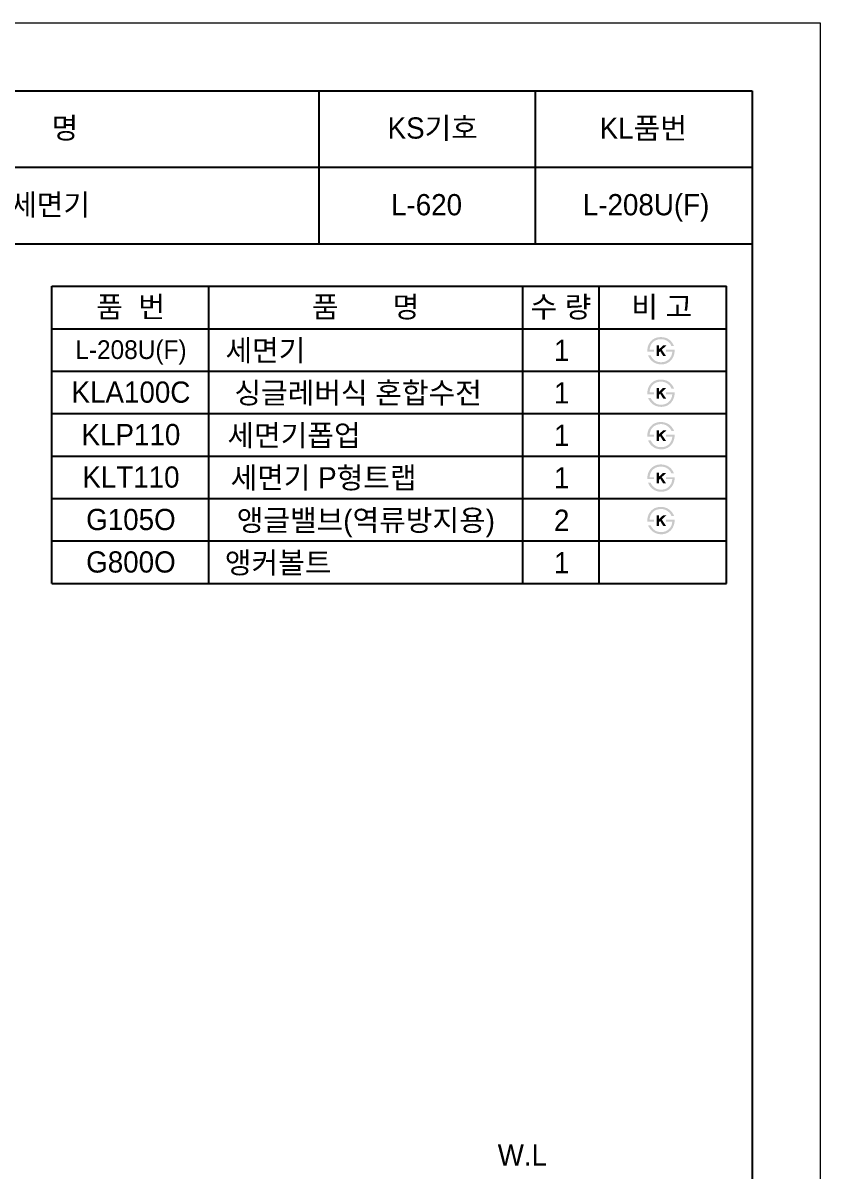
# Model space of a CAD drawing. Header units: millimetres. Extents: x -88 to 1880, y -80 to 2610.
# Drawn here: x 941 to 1880, y 1258 to 2610 of the extents above; entities that cross this region are included whole.
import ezdxf
from ezdxf.enums import TextEntityAlignment as Align

# ---------------------------------------------------------------- set-up
doc = ezdxf.new("R2010")
doc.units = ezdxf.units.MM
doc.layers.add('TEXT', color=7, linetype='Continuous')
doc.layers.add('도각라인', color=255, linetype='Continuous')
doc.layers.add('인쇄틀', color=2, linetype='Continuous', lineweight=0, plot=False)
doc.styles.add('타이틀', font='H2GTRM.TTF', dxfattribs={"height": 25})

msp = doc.modelspace()

# ---------------------------------------------------------------- hatches: boundary and pattern name
at = {"layer": 'TEXT'}
for points in [[(1676.6, 2222.8), (1676.6, 2223.2), (1676.6, 2223.6), (1676.5, 2224), (1676.6, 2224.4), (1676.6, 2224.8), (1676.6, 2225.2), (1676.6, 2225.6), (1676.7, 2226), (1676.7, 2226.4), (1676.8, 2226.8), (1676.8, 2227.2), (1676.9, 2227.6), (1677, 2228), (1677.1, 2228.4), (1677.2, 2228.8), (1677.3, 2229.1), (1677.4, 2229.5), (1677.5, 2229.9), (1677.7, 2230.3), (1677.8, 2230.6), (1678, 2231), (1678.1, 2231.4), (1678.3, 2231.7), (1678.5, 2232.1), (1678.7, 2232.4), (1678.9, 2232.7), (1679.1, 2233.1), (1679.3, 2233.4), (1679.5, 2233.7), (1679.7, 2234), (1680, 2234.3), (1680.5, 2234.9), (1680.8, 2235.2), (1681, 2235.5), (1681.3, 2235.8), (1681.6, 2236.1), (1681.9, 2236.4), (1682.2, 2236.6), (1682.5, 2236.9), (1682.8, 2237.1), (1683.2, 2237.4), (1683.5, 2237.6), (1683.8, 2237.8), (1684.2, 2238), (1684.5, 2238.2), (1684.9, 2238.4), (1685.2, 2238.6), (1685.7, 2238.7), (1686.1, 2238.9), (1686.5, 2239.1), (1686.9, 2239.2), (1687.3, 2239.4), (1687.8, 2239.5), (1688.2, 2239.6), (1688.6, 2239.7), (1689.1, 2239.8), (1689.5, 2239.9), (1690, 2239.9), (1690.5, 2240), (1691, 2240), (1691.4, 2240.1), (1691.9, 2240.1), (1692.4, 2240.1), (1693.2, 2240.1), (1693.6, 2240.1), (1693.9, 2240), (1694.3, 2240), (1694.7, 2240), (1695, 2239.9), (1695.4, 2239.9), (1695.7, 2239.8), (1696.1, 2239.7), (1696.4, 2239.7), (1696.8, 2239.6), (1697.1, 2239.5), (1697.4, 2239.4), (1697.8, 2239.3), (1698.1, 2239.2), (1698.4, 2239.1), (1698.7, 2239), (1699, 2238.9), (1699.4, 2238.7), (1699.7, 2238.6), (1700, 2238.5), (1700.3, 2238.3), (1700.6, 2238.2), (1700.8, 2238), (1701.1, 2237.8), (1701.4, 2237.7), (1701.7, 2237.5), (1702, 2237.3), (1702.2, 2237.1), (1702.5, 2236.9), (1702.8, 2236.7), (1703.2, 2236.4), (1703.6, 2236), (1704, 2235.6), (1704.4, 2235.2), (1704.8, 2234.8), (1705.1, 2234.4), (1705.5, 2234), (1705.8, 2233.6), (1706.1, 2233.1), (1706.4, 2232.6), (1706.7, 2232.2), (1707, 2231.7), (1707.3, 2231.1), (1707.5, 2230.6), (1707.8, 2230.1), (1708, 2229.5), (1708, 2229.5), (1704.9, 2229.5), (1704.9, 2229.5), (1704.8, 2229.7), (1704.8, 2229.9), (1704.7, 2230.1), (1704.6, 2230.2), (1704.6, 2230.4), (1704.5, 2230.6), (1704.4, 2230.7), (1704.3, 2230.9), (1704.2, 2231.1), (1704.1, 2231.2), (1704, 2231.4), (1703.9, 2231.6), (1703.8, 2231.7), (1703.7, 2231.9), (1703.6, 2232.1), (1703.5, 2232.2), (1703.3, 2232.4), (1703.2, 2232.6), (1702.9, 2232.9), (1702.7, 2233.2), (1702.4, 2233.5), (1702.1, 2233.8), (1701.7, 2234.1), (1701.4, 2234.4), (1701, 2234.7), (1700.8, 2234.9), (1700.6, 2235.1), (1700.3, 2235.2), (1700.1, 2235.4), (1699.9, 2235.5), (1699.6, 2235.7), (1699.4, 2235.8), (1699.1, 2236), (1698.9, 2236.1), (1698.6, 2236.2), (1698.4, 2236.4), (1698.1, 2236.5), (1697.9, 2236.6), (1697.6, 2236.7), (1697.4, 2236.8), (1697.1, 2236.9), (1696.8, 2237), (1696.6, 2237), (1696.3, 2237.1), (1696.1, 2237.2), (1695.8, 2237.3), (1695.5, 2237.3), (1695.2, 2237.4), (1695, 2237.4), (1694.7, 2237.5), (1694.4, 2237.5), (1694.1, 2237.5), (1693.8, 2237.6), (1693.6, 2237.6), (1693.3, 2237.6), (1693, 2237.6), (1692.7, 2237.6), (1692.3, 2237.6), (1692, 2237.6), (1691.7, 2237.6), (1691.3, 2237.5), (1691, 2237.5), (1690.7, 2237.5), (1690.3, 2237.4), (1690, 2237.4), (1689.7, 2237.3), (1689.4, 2237.3), (1689.1, 2237.2), (1688.8, 2237.1), (1688.5, 2237), (1688.2, 2237), (1687.9, 2236.9), (1687.6, 2236.8), (1687.3, 2236.7), (1687, 2236.5), (1686.7, 2236.4), (1686.5, 2236.3), (1686.2, 2236.2), (1685.9, 2236), (1685.6, 2235.9), (1685.4, 2235.7), (1685.1, 2235.6), (1684.9, 2235.4), (1684.6, 2235.2), (1684.4, 2235), (1684.1, 2234.9), (1683.9, 2234.7), (1683.7, 2234.5), (1683.4, 2234.3), (1683.2, 2234), (1683, 2233.8), (1682.7, 2233.6), (1682.5, 2233.4), (1682.3, 2233.1), (1682.1, 2232.9), (1681.9, 2232.6), (1681.7, 2232.4), (1681.6, 2232.1), (1681.4, 2231.9), (1681.2, 2231.6), (1681.1, 2231.4), (1680.9, 2231.1), (1680.8, 2230.8), (1680.6, 2230.5), (1680.5, 2230.3), (1680.4, 2230), (1680.3, 2229.7), (1680.2, 2229.4), (1680, 2229.1), (1680, 2228.8), (1679.9, 2228.5), (1679.8, 2228.2), (1679.7, 2227.8), (1679.6, 2227.5), (1679.6, 2227.2), (1679.5, 2226.9), (1679.5, 2226.5), (1679.4, 2226.2), (1679.4, 2225.8), (1679.4, 2225.5), (1679.3, 2225.1), (1679.3, 2225.1), (1684.5, 2225.1), (1684.5, 2225.1), (1684.5, 2225.1), (1684.5, 2222.8), (1684.5, 2222.8), (1684.5, 2222.8), (1676.6, 2222.8)], [(1708.7, 2225.1), (1708.8, 2224.7), (1708.7, 2224.3), (1708.7, 2223.8), (1708.7, 2223.4), (1708.7, 2223), (1708.6, 2222.5), (1708.6, 2222.1), (1708.5, 2221.7), (1708.5, 2221.3), (1708.4, 2220.9), (1708.3, 2220.4), (1708.2, 2220), (1708.1, 2219.6), (1708, 2219.2), (1707.8, 2218.8), (1707.7, 2218.4), (1707.6, 2218), (1707.4, 2217.6), (1707.3, 2217.3), (1707.1, 2216.9), (1706.9, 2216.5), (1706.7, 2216.2), (1706.6, 2215.8), (1706.4, 2215.5), (1706.2, 2215.1), (1705.9, 2214.8), (1705.7, 2214.5), (1705.5, 2214.2), (1705.3, 2213.8), (1705, 2213.5), (1704.8, 2213.2), (1704.5, 2212.9), (1704.2, 2212.6), (1704, 2212.4), (1703.7, 2212.1), (1703.4, 2211.8), (1703.1, 2211.6), (1702.8, 2211.3), (1702.5, 2211.1), (1702.2, 2210.8), (1701.9, 2210.6), (1701.6, 2210.4), (1701.2, 2210.2), (1700.9, 2210), (1700.6, 2209.8), (1700.2, 2209.6), (1699.9, 2209.4), (1699.5, 2209.3), (1699.2, 2209.1), (1698.8, 2209), (1698.4, 2208.8), (1698, 2208.7), (1697.7, 2208.6), (1697.3, 2208.5), (1696.9, 2208.4), (1696.5, 2208.3), (1696.1, 2208.2), (1695.7, 2208.1), (1695.3, 2208.1), (1694.9, 2208), (1694.5, 2208), (1694.1, 2208), (1693.7, 2207.9), (1693.3, 2207.9), (1692.6, 2207.9), (1692, 2208), (1691.3, 2208), (1690.7, 2208.1), (1690.1, 2208.2), (1689.8, 2208.2), (1689.5, 2208.3), (1689.2, 2208.3), (1688.9, 2208.4), (1688.6, 2208.5), (1688.3, 2208.6), (1688, 2208.6), (1687.7, 2208.7), (1687.4, 2208.8), (1687.1, 2208.9), (1686.8, 2209), (1686.6, 2209.1), (1686.3, 2209.2), (1686, 2209.4), (1685.7, 2209.5), (1685.5, 2209.6), (1685.2, 2209.7), (1684.9, 2209.9), (1684.7, 2210), (1684.4, 2210.2), (1684.1, 2210.3), (1683.6, 2210.7), (1683.4, 2210.8), (1683.1, 2211), (1682.8, 2211.2), (1682.6, 2211.4), (1682.4, 2211.6), (1682.1, 2211.8), (1681.9, 2212), (1681.6, 2212.2), (1681.4, 2212.5), (1681.2, 2212.7), (1681, 2212.9), (1680.8, 2213.1), (1680.5, 2213.4), (1680.3, 2213.6), (1680.1, 2213.9), (1679.9, 2214.1), (1679.7, 2214.4), (1679.6, 2214.6), (1679.4, 2214.9), (1679.2, 2215.2), (1679, 2215.5), (1678.8, 2215.7), (1678.7, 2216), (1678.5, 2216.3), (1678.3, 2216.6), (1678.2, 2216.9), (1678, 2217.2), (1677.8, 2217.8), (1677.5, 2218.5), (1677.5, 2218.5), (1680.4, 2218.5), (1680.4, 2218.5), (1680.7, 2218.1), (1680.9, 2217.6), (1681.1, 2217.2), (1681.4, 2216.9), (1681.6, 2216.5), (1681.9, 2216.1), (1682.1, 2215.8), (1682.4, 2215.4), (1682.7, 2215.1), (1682.9, 2214.8), (1683.2, 2214.5), (1683.5, 2214.2), (1683.8, 2213.9), (1684.1, 2213.6), (1684.4, 2213.3), (1684.7, 2213.1), (1684.9, 2212.9), (1685.2, 2212.7), (1685.4, 2212.6), (1685.6, 2212.4), (1685.9, 2212.3), (1686.1, 2212.1), (1686.3, 2212), (1686.6, 2211.9), (1686.8, 2211.7), (1687.1, 2211.6), (1687.3, 2211.5), (1687.6, 2211.4), (1687.9, 2211.3), (1688.1, 2211.2), (1688.4, 2211.1), (1688.7, 2211), (1688.9, 2211), (1689.2, 2210.9), (1689.5, 2210.8), (1689.8, 2210.8), (1690, 2210.7), (1690.3, 2210.7), (1690.6, 2210.6), (1690.9, 2210.6), (1691.2, 2210.6), (1691.5, 2210.5), (1691.8, 2210.5), (1692.1, 2210.5), (1692.4, 2210.5), (1692.7, 2210.5), (1693, 2210.5), (1693.9, 2210.5), (1694.1, 2210.6), (1694.4, 2210.6), (1694.7, 2210.6), (1694.9, 2210.6), (1695.2, 2210.7), (1695.5, 2210.7), (1695.7, 2210.8), (1696, 2210.8), (1696.3, 2210.9), (1696.5, 2210.9), (1696.8, 2211), (1697, 2211.1), (1697.3, 2211.2), (1697.5, 2211.2), (1697.8, 2211.3), (1698, 2211.4), (1698.3, 2211.5), (1698.5, 2211.6), (1698.8, 2211.8), (1699, 2211.9), (1699.2, 2212), (1699.5, 2212.1), (1699.7, 2212.3), (1699.9, 2212.4), (1700.2, 2212.6), (1700.4, 2212.7), (1700.6, 2212.9), (1700.9, 2213), (1701.1, 2213.2), (1701.3, 2213.4), (1701.6, 2213.6), (1701.8, 2213.8), (1702, 2214), (1702.3, 2214.3), (1702.5, 2214.5), (1702.7, 2214.8), (1702.9, 2215), (1703.2, 2215.3), (1703.3, 2215.5), (1703.5, 2215.8), (1703.7, 2216), (1703.9, 2216.3), (1704.1, 2216.6), (1704.2, 2216.9), (1704.4, 2217.2), (1704.5, 2217.4), (1704.7, 2217.7), (1704.8, 2218), (1704.9, 2218.3), (1705.1, 2218.7), (1705.2, 2219), (1705.3, 2219.3), (1705.4, 2219.6), (1705.5, 2220), (1705.6, 2220.3), (1705.6, 2220.6), (1705.7, 2221), (1705.8, 2221.3), (1705.8, 2221.7), (1705.9, 2222.1), (1705.9, 2222.4), (1705.9, 2222.8), (1705.9, 2222.8), (1698.5, 2222.8), (1698.5, 2222.8), (1698.5, 2222.8), (1698.5, 2225.1), (1698.5, 2225.1), (1698.5, 2225.1), (1708.7, 2225.1)], [(1690.3, 2225.8), (1695.1, 2230.2), (1699, 2230.2), (1693.6, 2225.2), (1698.7, 2217.7), (1695.3, 2217.7), (1691.7, 2223.4), (1690.3, 2222.2), (1690.3, 2217.7), (1687.4, 2217.7), (1687.4, 2230.3), (1690.3, 2230.3)], [(1676.6, 2172.8), (1676.6, 2173.2), (1676.6, 2173.6), (1676.5, 2174), (1676.6, 2174.4), (1676.6, 2174.8), (1676.6, 2175.2), (1676.6, 2175.6), (1676.7, 2176), (1676.7, 2176.4), (1676.8, 2176.8), (1676.8, 2177.2), (1676.9, 2177.6), (1677, 2178), (1677.1, 2178.4), (1677.2, 2178.8), (1677.3, 2179.1), (1677.4, 2179.5), (1677.5, 2179.9), (1677.7, 2180.3), (1677.8, 2180.6), (1678, 2181), (1678.1, 2181.4), (1678.3, 2181.7), (1678.5, 2182.1), (1678.7, 2182.4), (1678.9, 2182.7), (1679.1, 2183.1), (1679.3, 2183.4), (1679.5, 2183.7), (1679.7, 2184), (1680, 2184.3), (1680.5, 2184.9), (1680.8, 2185.2), (1681, 2185.5), (1681.3, 2185.8), (1681.6, 2186.1), (1681.9, 2186.4), (1682.2, 2186.6), (1682.5, 2186.9), (1682.8, 2187.1), (1683.2, 2187.4), (1683.5, 2187.6), (1683.8, 2187.8), (1684.2, 2188), (1684.5, 2188.2), (1684.9, 2188.4), (1685.2, 2188.6), (1685.7, 2188.7), (1686.1, 2188.9), (1686.5, 2189.1), (1686.9, 2189.2), (1687.3, 2189.4), (1687.8, 2189.5), (1688.2, 2189.6), (1688.6, 2189.7), (1689.1, 2189.8), (1689.5, 2189.9), (1690, 2189.9), (1690.5, 2190), (1691, 2190), (1691.4, 2190.1), (1691.9, 2190.1), (1692.4, 2190.1), (1693.2, 2190.1), (1693.6, 2190.1), (1693.9, 2190), (1694.3, 2190), (1694.7, 2190), (1695, 2189.9), (1695.4, 2189.9), (1695.7, 2189.8), (1696.1, 2189.7), (1696.4, 2189.7), (1696.8, 2189.6), (1697.1, 2189.5), (1697.4, 2189.4), (1697.8, 2189.3), (1698.1, 2189.2), (1698.4, 2189.1), (1698.7, 2189), (1699, 2188.9), (1699.4, 2188.7), (1699.7, 2188.6), (1700, 2188.5), (1700.3, 2188.3), (1700.6, 2188.2), (1700.8, 2188), (1701.1, 2187.8), (1701.4, 2187.7), (1701.7, 2187.5), (1702, 2187.3), (1702.2, 2187.1), (1702.5, 2186.9), (1702.8, 2186.7), (1703.2, 2186.4), (1703.6, 2186), (1704, 2185.6), (1704.4, 2185.2), (1704.8, 2184.8), (1705.1, 2184.4), (1705.5, 2184), (1705.8, 2183.6), (1706.1, 2183.1), (1706.4, 2182.6), (1706.7, 2182.2), (1707, 2181.7), (1707.3, 2181.1), (1707.5, 2180.6), (1707.8, 2180.1), (1708, 2179.5), (1708, 2179.5), (1704.9, 2179.5), (1704.9, 2179.5), (1704.8, 2179.7), (1704.8, 2179.9), (1704.7, 2180.1), (1704.6, 2180.2), (1704.6, 2180.4), (1704.5, 2180.6), (1704.4, 2180.7), (1704.3, 2180.9), (1704.2, 2181.1), (1704.1, 2181.2), (1704, 2181.4), (1703.9, 2181.6), (1703.8, 2181.7), (1703.7, 2181.9), (1703.6, 2182.1), (1703.5, 2182.2), (1703.3, 2182.4), (1703.2, 2182.6), (1702.9, 2182.9), (1702.7, 2183.2), (1702.4, 2183.5), (1702.1, 2183.8), (1701.7, 2184.1), (1701.4, 2184.4), (1701, 2184.7), (1700.8, 2184.9), (1700.6, 2185.1), (1700.3, 2185.2), (1700.1, 2185.4), (1699.9, 2185.5), (1699.6, 2185.7), (1699.4, 2185.8), (1699.1, 2186), (1698.9, 2186.1), (1698.6, 2186.2), (1698.4, 2186.4), (1698.1, 2186.5), (1697.9, 2186.6), (1697.6, 2186.7), (1697.4, 2186.8), (1697.1, 2186.9), (1696.8, 2187), (1696.6, 2187), (1696.3, 2187.1), (1696.1, 2187.2), (1695.8, 2187.3), (1695.5, 2187.3), (1695.2, 2187.4), (1695, 2187.4), (1694.7, 2187.5), (1694.4, 2187.5), (1694.1, 2187.5), (1693.8, 2187.6), (1693.6, 2187.6), (1693.3, 2187.6), (1693, 2187.6), (1692.7, 2187.6), (1692.3, 2187.6), (1692, 2187.6), (1691.7, 2187.6), (1691.3, 2187.5), (1691, 2187.5), (1690.7, 2187.5), (1690.3, 2187.4), (1690, 2187.4), (1689.7, 2187.3), (1689.4, 2187.3), (1689.1, 2187.2), (1688.8, 2187.1), (1688.5, 2187), (1688.2, 2187), (1687.9, 2186.9), (1687.6, 2186.8), (1687.3, 2186.7), (1687, 2186.5), (1686.7, 2186.4), (1686.5, 2186.3), (1686.2, 2186.2), (1685.9, 2186), (1685.6, 2185.9), (1685.4, 2185.7), (1685.1, 2185.6), (1684.9, 2185.4), (1684.6, 2185.2), (1684.4, 2185), (1684.1, 2184.9), (1683.9, 2184.7), (1683.7, 2184.5), (1683.4, 2184.3), (1683.2, 2184), (1683, 2183.8), (1682.7, 2183.6), (1682.5, 2183.4), (1682.3, 2183.1), (1682.1, 2182.9), (1681.9, 2182.6), (1681.7, 2182.4), (1681.6, 2182.1), (1681.4, 2181.9), (1681.2, 2181.6), (1681.1, 2181.4), (1680.9, 2181.1), (1680.8, 2180.8), (1680.6, 2180.5), (1680.5, 2180.3), (1680.4, 2180), (1680.3, 2179.7), (1680.2, 2179.4), (1680, 2179.1), (1680, 2178.8), (1679.9, 2178.5), (1679.8, 2178.2), (1679.7, 2177.8), (1679.6, 2177.5), (1679.6, 2177.2), (1679.5, 2176.9), (1679.5, 2176.5), (1679.4, 2176.2), (1679.4, 2175.8), (1679.4, 2175.5), (1679.3, 2175.1), (1679.3, 2175.1), (1684.5, 2175.1), (1684.5, 2175.1), (1684.5, 2175.1), (1684.5, 2172.8), (1684.5, 2172.8), (1684.5, 2172.8), (1676.6, 2172.8)], [(1690.3, 2175.8), (1695.1, 2180.2), (1699, 2180.2), (1693.6, 2175.2), (1698.7, 2167.7), (1695.3, 2167.7), (1691.7, 2173.4), (1690.3, 2172.2), (1690.3, 2167.7), (1687.4, 2167.7), (1687.4, 2180.3), (1690.3, 2180.3)], [(1708.7, 2175.1), (1708.8, 2174.7), (1708.7, 2174.3), (1708.7, 2173.8), (1708.7, 2173.4), (1708.7, 2173), (1708.6, 2172.5), (1708.6, 2172.1), (1708.5, 2171.7), (1708.5, 2171.3), (1708.4, 2170.9), (1708.3, 2170.4), (1708.2, 2170), (1708.1, 2169.6), (1708, 2169.2), (1707.8, 2168.8), (1707.7, 2168.4), (1707.6, 2168), (1707.4, 2167.6), (1707.3, 2167.3), (1707.1, 2166.9), (1706.9, 2166.5), (1706.7, 2166.2), (1706.6, 2165.8), (1706.4, 2165.5), (1706.2, 2165.1), (1705.9, 2164.8), (1705.7, 2164.5), (1705.5, 2164.2), (1705.3, 2163.8), (1705, 2163.5), (1704.8, 2163.2), (1704.5, 2162.9), (1704.2, 2162.6), (1704, 2162.4), (1703.7, 2162.1), (1703.4, 2161.8), (1703.1, 2161.6), (1702.8, 2161.3), (1702.5, 2161.1), (1702.2, 2160.8), (1701.9, 2160.6), (1701.6, 2160.4), (1701.2, 2160.2), (1700.9, 2160), (1700.6, 2159.8), (1700.2, 2159.6), (1699.9, 2159.4), (1699.5, 2159.3), (1699.2, 2159.1), (1698.8, 2159), (1698.4, 2158.8), (1698, 2158.7), (1697.7, 2158.6), (1697.3, 2158.5), (1696.9, 2158.4), (1696.5, 2158.3), (1696.1, 2158.2), (1695.7, 2158.1), (1695.3, 2158.1), (1694.9, 2158), (1694.5, 2158), (1694.1, 2158), (1693.7, 2157.9), (1693.3, 2157.9), (1692.6, 2157.9), (1692, 2158), (1691.3, 2158), (1690.7, 2158.1), (1690.1, 2158.2), (1689.8, 2158.2), (1689.5, 2158.3), (1689.2, 2158.3), (1688.9, 2158.4), (1688.6, 2158.5), (1688.3, 2158.6), (1688, 2158.6), (1687.7, 2158.7), (1687.4, 2158.8), (1687.1, 2158.9), (1686.8, 2159), (1686.6, 2159.1), (1686.3, 2159.2), (1686, 2159.4), (1685.7, 2159.5), (1685.5, 2159.6), (1685.2, 2159.7), (1684.9, 2159.9), (1684.7, 2160), (1684.4, 2160.2), (1684.1, 2160.3), (1683.6, 2160.7), (1683.4, 2160.8), (1683.1, 2161), (1682.8, 2161.2), (1682.6, 2161.4), (1682.4, 2161.6), (1682.1, 2161.8), (1681.9, 2162), (1681.6, 2162.2), (1681.4, 2162.5), (1681.2, 2162.7), (1681, 2162.9), (1680.8, 2163.1), (1680.5, 2163.4), (1680.3, 2163.6), (1680.1, 2163.9), (1679.9, 2164.1), (1679.7, 2164.4), (1679.6, 2164.6), (1679.4, 2164.9), (1679.2, 2165.2), (1679, 2165.5), (1678.8, 2165.7), (1678.7, 2166), (1678.5, 2166.3), (1678.3, 2166.6), (1678.2, 2166.9), (1678, 2167.2), (1677.8, 2167.8), (1677.5, 2168.5), (1677.5, 2168.5), (1680.4, 2168.5), (1680.4, 2168.5), (1680.7, 2168.1), (1680.9, 2167.6), (1681.1, 2167.2), (1681.4, 2166.9), (1681.6, 2166.5), (1681.9, 2166.1), (1682.1, 2165.8), (1682.4, 2165.4), (1682.7, 2165.1), (1682.9, 2164.8), (1683.2, 2164.5), (1683.5, 2164.2), (1683.8, 2163.9), (1684.1, 2163.6), (1684.4, 2163.3), (1684.7, 2163.1), (1684.9, 2162.9), (1685.2, 2162.7), (1685.4, 2162.6), (1685.6, 2162.4), (1685.9, 2162.3), (1686.1, 2162.1), (1686.3, 2162), (1686.6, 2161.9), (1686.8, 2161.7), (1687.1, 2161.6), (1687.3, 2161.5), (1687.6, 2161.4), (1687.9, 2161.3), (1688.1, 2161.2), (1688.4, 2161.1), (1688.7, 2161), (1688.9, 2161), (1689.2, 2160.9), (1689.5, 2160.8), (1689.8, 2160.8), (1690, 2160.7), (1690.3, 2160.7), (1690.6, 2160.6), (1690.9, 2160.6), (1691.2, 2160.6), (1691.5, 2160.5), (1691.8, 2160.5), (1692.1, 2160.5), (1692.4, 2160.5), (1692.7, 2160.5), (1693, 2160.5), (1693.9, 2160.5), (1694.1, 2160.6), (1694.4, 2160.6), (1694.7, 2160.6), (1694.9, 2160.6), (1695.2, 2160.7), (1695.5, 2160.7), (1695.7, 2160.8), (1696, 2160.8), (1696.3, 2160.9), (1696.5, 2160.9), (1696.8, 2161), (1697, 2161.1), (1697.3, 2161.2), (1697.5, 2161.2), (1697.8, 2161.3), (1698, 2161.4), (1698.3, 2161.5), (1698.5, 2161.6), (1698.8, 2161.8), (1699, 2161.9), (1699.2, 2162), (1699.5, 2162.1), (1699.7, 2162.3), (1699.9, 2162.4), (1700.2, 2162.6), (1700.4, 2162.7), (1700.6, 2162.9), (1700.9, 2163), (1701.1, 2163.2), (1701.3, 2163.4), (1701.6, 2163.6), (1701.8, 2163.8), (1702, 2164), (1702.3, 2164.3), (1702.5, 2164.5), (1702.7, 2164.8), (1702.9, 2165), (1703.2, 2165.3), (1703.3, 2165.5), (1703.5, 2165.8), (1703.7, 2166), (1703.9, 2166.3), (1704.1, 2166.6), (1704.2, 2166.9), (1704.4, 2167.2), (1704.5, 2167.4), (1704.7, 2167.7), (1704.8, 2168), (1704.9, 2168.3), (1705.1, 2168.7), (1705.2, 2169), (1705.3, 2169.3), (1705.4, 2169.6), (1705.5, 2170), (1705.6, 2170.3), (1705.6, 2170.6), (1705.7, 2171), (1705.8, 2171.3), (1705.8, 2171.7), (1705.9, 2172.1), (1705.9, 2172.4), (1705.9, 2172.8), (1705.9, 2172.8), (1698.5, 2172.8), (1698.5, 2172.8), (1698.5, 2172.8), (1698.5, 2175.1), (1698.5, 2175.1), (1698.5, 2175.1), (1708.7, 2175.1)], [(1676.6, 2122.8), (1676.6, 2123.2), (1676.6, 2123.6), (1676.5, 2124), (1676.6, 2124.4), (1676.6, 2124.8), (1676.6, 2125.2), (1676.6, 2125.6), (1676.7, 2126), (1676.7, 2126.4), (1676.8, 2126.8), (1676.8, 2127.2), (1676.9, 2127.6), (1677, 2128), (1677.1, 2128.4), (1677.2, 2128.8), (1677.3, 2129.1), (1677.4, 2129.5), (1677.5, 2129.9), (1677.7, 2130.3), (1677.8, 2130.6), (1678, 2131), (1678.1, 2131.4), (1678.3, 2131.7), (1678.5, 2132.1), (1678.7, 2132.4), (1678.9, 2132.7), (1679.1, 2133.1), (1679.3, 2133.4), (1679.5, 2133.7), (1679.7, 2134), (1680, 2134.3), (1680.5, 2134.9), (1680.8, 2135.2), (1681, 2135.5), (1681.3, 2135.8), (1681.6, 2136.1), (1681.9, 2136.4), (1682.2, 2136.6), (1682.5, 2136.9), (1682.8, 2137.1), (1683.2, 2137.4), (1683.5, 2137.6), (1683.8, 2137.8), (1684.2, 2138), (1684.5, 2138.2), (1684.9, 2138.4), (1685.2, 2138.6), (1685.7, 2138.7), (1686.1, 2138.9), (1686.5, 2139.1), (1686.9, 2139.2), (1687.3, 2139.4), (1687.8, 2139.5), (1688.2, 2139.6), (1688.6, 2139.7), (1689.1, 2139.8), (1689.5, 2139.9), (1690, 2139.9), (1690.5, 2140), (1691, 2140), (1691.4, 2140.1), (1691.9, 2140.1), (1692.4, 2140.1), (1693.2, 2140.1), (1693.6, 2140.1), (1693.9, 2140), (1694.3, 2140), (1694.7, 2140), (1695, 2139.9), (1695.4, 2139.9), (1695.7, 2139.8), (1696.1, 2139.7), (1696.4, 2139.7), (1696.8, 2139.6), (1697.1, 2139.5), (1697.4, 2139.4), (1697.8, 2139.3), (1698.1, 2139.2), (1698.4, 2139.1), (1698.7, 2139), (1699, 2138.9), (1699.4, 2138.7), (1699.7, 2138.6), (1700, 2138.5), (1700.3, 2138.3), (1700.6, 2138.2), (1700.8, 2138), (1701.1, 2137.8), (1701.4, 2137.7), (1701.7, 2137.5), (1702, 2137.3), (1702.2, 2137.1), (1702.5, 2136.9), (1702.8, 2136.7), (1703.2, 2136.4), (1703.6, 2136), (1704, 2135.6), (1704.4, 2135.2), (1704.8, 2134.8), (1705.1, 2134.4), (1705.5, 2134), (1705.8, 2133.6), (1706.1, 2133.1), (1706.4, 2132.6), (1706.7, 2132.2), (1707, 2131.7), (1707.3, 2131.1), (1707.5, 2130.6), (1707.8, 2130.1), (1708, 2129.5), (1708, 2129.5), (1704.9, 2129.5), (1704.9, 2129.5), (1704.8, 2129.7), (1704.8, 2129.9), (1704.7, 2130.1), (1704.6, 2130.2), (1704.6, 2130.4), (1704.5, 2130.6), (1704.4, 2130.7), (1704.3, 2130.9), (1704.2, 2131.1), (1704.1, 2131.2), (1704, 2131.4), (1703.9, 2131.6), (1703.8, 2131.7), (1703.7, 2131.9), (1703.6, 2132.1), (1703.5, 2132.2), (1703.3, 2132.4), (1703.2, 2132.6), (1702.9, 2132.9), (1702.7, 2133.2), (1702.4, 2133.5), (1702.1, 2133.8), (1701.7, 2134.1), (1701.4, 2134.4), (1701, 2134.7), (1700.8, 2134.9), (1700.6, 2135.1), (1700.3, 2135.2), (1700.1, 2135.4), (1699.9, 2135.5), (1699.6, 2135.7), (1699.4, 2135.8), (1699.1, 2136), (1698.9, 2136.1), (1698.6, 2136.2), (1698.4, 2136.4), (1698.1, 2136.5), (1697.9, 2136.6), (1697.6, 2136.7), (1697.4, 2136.8), (1697.1, 2136.9), (1696.8, 2137), (1696.6, 2137), (1696.3, 2137.1), (1696.1, 2137.2), (1695.8, 2137.3), (1695.5, 2137.3), (1695.2, 2137.4), (1695, 2137.4), (1694.7, 2137.5), (1694.4, 2137.5), (1694.1, 2137.5), (1693.8, 2137.6), (1693.6, 2137.6), (1693.3, 2137.6), (1693, 2137.6), (1692.7, 2137.6), (1692.3, 2137.6), (1692, 2137.6), (1691.7, 2137.6), (1691.3, 2137.5), (1691, 2137.5), (1690.7, 2137.5), (1690.3, 2137.4), (1690, 2137.4), (1689.7, 2137.3), (1689.4, 2137.3), (1689.1, 2137.2), (1688.8, 2137.1), (1688.5, 2137), (1688.2, 2137), (1687.9, 2136.9), (1687.6, 2136.8), (1687.3, 2136.7), (1687, 2136.5), (1686.7, 2136.4), (1686.5, 2136.3), (1686.2, 2136.2), (1685.9, 2136), (1685.6, 2135.9), (1685.4, 2135.7), (1685.1, 2135.6), (1684.9, 2135.4), (1684.6, 2135.2), (1684.4, 2135), (1684.1, 2134.9), (1683.9, 2134.7), (1683.7, 2134.5), (1683.4, 2134.3), (1683.2, 2134), (1683, 2133.8), (1682.7, 2133.6), (1682.5, 2133.4), (1682.3, 2133.1), (1682.1, 2132.9), (1681.9, 2132.6), (1681.7, 2132.4), (1681.6, 2132.1), (1681.4, 2131.9), (1681.2, 2131.6), (1681.1, 2131.4), (1680.9, 2131.1), (1680.8, 2130.8), (1680.6, 2130.5), (1680.5, 2130.3), (1680.4, 2130), (1680.3, 2129.7), (1680.2, 2129.4), (1680, 2129.1), (1680, 2128.8), (1679.9, 2128.5), (1679.8, 2128.2), (1679.7, 2127.8), (1679.6, 2127.5), (1679.6, 2127.2), (1679.5, 2126.9), (1679.5, 2126.5), (1679.4, 2126.2), (1679.4, 2125.8), (1679.4, 2125.5), (1679.3, 2125.1), (1679.3, 2125.1), (1684.5, 2125.1), (1684.5, 2125.1), (1684.5, 2125.1), (1684.5, 2122.8), (1684.5, 2122.8), (1684.5, 2122.8), (1676.6, 2122.8)], [(1708.7, 2125.1), (1708.8, 2124.7), (1708.7, 2124.3), (1708.7, 2123.8), (1708.7, 2123.4), (1708.7, 2123), (1708.6, 2122.5), (1708.6, 2122.1), (1708.5, 2121.7), (1708.5, 2121.3), (1708.4, 2120.9), (1708.3, 2120.4), (1708.2, 2120), (1708.1, 2119.6), (1708, 2119.2), (1707.8, 2118.8), (1707.7, 2118.4), (1707.6, 2118), (1707.4, 2117.6), (1707.3, 2117.3), (1707.1, 2116.9), (1706.9, 2116.5), (1706.7, 2116.2), (1706.6, 2115.8), (1706.4, 2115.5), (1706.2, 2115.1), (1705.9, 2114.8), (1705.7, 2114.5), (1705.5, 2114.2), (1705.3, 2113.8), (1705, 2113.5), (1704.8, 2113.2), (1704.5, 2112.9), (1704.2, 2112.6), (1704, 2112.4), (1703.7, 2112.1), (1703.4, 2111.8), (1703.1, 2111.6), (1702.8, 2111.3), (1702.5, 2111.1), (1702.2, 2110.8), (1701.9, 2110.6), (1701.6, 2110.4), (1701.2, 2110.2), (1700.9, 2110), (1700.6, 2109.8), (1700.2, 2109.6), (1699.9, 2109.4), (1699.5, 2109.3), (1699.2, 2109.1), (1698.8, 2109), (1698.4, 2108.8), (1698, 2108.7), (1697.7, 2108.6), (1697.3, 2108.5), (1696.9, 2108.4), (1696.5, 2108.3), (1696.1, 2108.2), (1695.7, 2108.1), (1695.3, 2108.1), (1694.9, 2108), (1694.5, 2108), (1694.1, 2108), (1693.7, 2107.9), (1693.3, 2107.9), (1692.6, 2107.9), (1692, 2108), (1691.3, 2108), (1690.7, 2108.1), (1690.1, 2108.2), (1689.8, 2108.2), (1689.5, 2108.3), (1689.2, 2108.3), (1688.9, 2108.4), (1688.6, 2108.5), (1688.3, 2108.6), (1688, 2108.6), (1687.7, 2108.7), (1687.4, 2108.8), (1687.1, 2108.9), (1686.8, 2109), (1686.6, 2109.1), (1686.3, 2109.2), (1686, 2109.4), (1685.7, 2109.5), (1685.5, 2109.6), (1685.2, 2109.7), (1684.9, 2109.9), (1684.7, 2110), (1684.4, 2110.2), (1684.1, 2110.3), (1683.6, 2110.7), (1683.4, 2110.8), (1683.1, 2111), (1682.8, 2111.2), (1682.6, 2111.4), (1682.4, 2111.6), (1682.1, 2111.8), (1681.9, 2112), (1681.6, 2112.2), (1681.4, 2112.5), (1681.2, 2112.7), (1681, 2112.9), (1680.8, 2113.1), (1680.5, 2113.4), (1680.3, 2113.6), (1680.1, 2113.9), (1679.9, 2114.1), (1679.7, 2114.4), (1679.6, 2114.6), (1679.4, 2114.9), (1679.2, 2115.2), (1679, 2115.5), (1678.8, 2115.7), (1678.7, 2116), (1678.5, 2116.3), (1678.3, 2116.6), (1678.2, 2116.9), (1678, 2117.2), (1677.8, 2117.8), (1677.5, 2118.5), (1677.5, 2118.5), (1680.4, 2118.5), (1680.4, 2118.5), (1680.7, 2118.1), (1680.9, 2117.6), (1681.1, 2117.2), (1681.4, 2116.9), (1681.6, 2116.5), (1681.9, 2116.1), (1682.1, 2115.8), (1682.4, 2115.4), (1682.7, 2115.1), (1682.9, 2114.8), (1683.2, 2114.5), (1683.5, 2114.2), (1683.8, 2113.9), (1684.1, 2113.6), (1684.4, 2113.3), (1684.7, 2113.1), (1684.9, 2112.9), (1685.2, 2112.7), (1685.4, 2112.6), (1685.6, 2112.4), (1685.9, 2112.3), (1686.1, 2112.1), (1686.3, 2112), (1686.6, 2111.9), (1686.8, 2111.7), (1687.1, 2111.6), (1687.3, 2111.5), (1687.6, 2111.4), (1687.9, 2111.3), (1688.1, 2111.2), (1688.4, 2111.1), (1688.7, 2111), (1688.9, 2111), (1689.2, 2110.9), (1689.5, 2110.8), (1689.8, 2110.8), (1690, 2110.7), (1690.3, 2110.7), (1690.6, 2110.6), (1690.9, 2110.6), (1691.2, 2110.6), (1691.5, 2110.5), (1691.8, 2110.5), (1692.1, 2110.5), (1692.4, 2110.5), (1692.7, 2110.5), (1693, 2110.5), (1693.9, 2110.5), (1694.1, 2110.6), (1694.4, 2110.6), (1694.7, 2110.6), (1694.9, 2110.6), (1695.2, 2110.7), (1695.5, 2110.7), (1695.7, 2110.8), (1696, 2110.8), (1696.3, 2110.9), (1696.5, 2110.9), (1696.8, 2111), (1697, 2111.1), (1697.3, 2111.2), (1697.5, 2111.2), (1697.8, 2111.3), (1698, 2111.4), (1698.3, 2111.5), (1698.5, 2111.6), (1698.8, 2111.8), (1699, 2111.9), (1699.2, 2112), (1699.5, 2112.1), (1699.7, 2112.3), (1699.9, 2112.4), (1700.2, 2112.6), (1700.4, 2112.7), (1700.6, 2112.9), (1700.9, 2113), (1701.1, 2113.2), (1701.3, 2113.4), (1701.6, 2113.6), (1701.8, 2113.8), (1702, 2114), (1702.3, 2114.3), (1702.5, 2114.5), (1702.7, 2114.8), (1702.9, 2115), (1703.2, 2115.3), (1703.3, 2115.5), (1703.5, 2115.8), (1703.7, 2116), (1703.9, 2116.3), (1704.1, 2116.6), (1704.2, 2116.9), (1704.4, 2117.2), (1704.5, 2117.4), (1704.7, 2117.7), (1704.8, 2118), (1704.9, 2118.3), (1705.1, 2118.7), (1705.2, 2119), (1705.3, 2119.3), (1705.4, 2119.6), (1705.5, 2120), (1705.6, 2120.3), (1705.6, 2120.6), (1705.7, 2121), (1705.8, 2121.3), (1705.8, 2121.7), (1705.9, 2122.1), (1705.9, 2122.4), (1705.9, 2122.8), (1705.9, 2122.8), (1698.5, 2122.8), (1698.5, 2122.8), (1698.5, 2122.8), (1698.5, 2125.1), (1698.5, 2125.1), (1698.5, 2125.1), (1708.7, 2125.1)], [(1690.3, 2125.8), (1695.1, 2130.2), (1699, 2130.2), (1693.6, 2125.2), (1698.7, 2117.7), (1695.3, 2117.7), (1691.7, 2123.4), (1690.3, 2122.2), (1690.3, 2117.7), (1687.4, 2117.7), (1687.4, 2130.3), (1690.3, 2130.3)], [(1676.6, 2072.8), (1676.6, 2073.2), (1676.6, 2073.6), (1676.5, 2074), (1676.6, 2074.4), (1676.6, 2074.8), (1676.6, 2075.2), (1676.6, 2075.6), (1676.7, 2076), (1676.7, 2076.4), (1676.8, 2076.8), (1676.8, 2077.2), (1676.9, 2077.6), (1677, 2078), (1677.1, 2078.4), (1677.2, 2078.8), (1677.3, 2079.1), (1677.4, 2079.5), (1677.5, 2079.9), (1677.7, 2080.3), (1677.8, 2080.6), (1678, 2081), (1678.1, 2081.4), (1678.3, 2081.7), (1678.5, 2082.1), (1678.7, 2082.4), (1678.9, 2082.7), (1679.1, 2083.1), (1679.3, 2083.4), (1679.5, 2083.7), (1679.7, 2084), (1680, 2084.3), (1680.5, 2084.9), (1680.8, 2085.2), (1681, 2085.5), (1681.3, 2085.8), (1681.6, 2086.1), (1681.9, 2086.4), (1682.2, 2086.6), (1682.5, 2086.9), (1682.8, 2087.1), (1683.2, 2087.4), (1683.5, 2087.6), (1683.8, 2087.8), (1684.2, 2088), (1684.5, 2088.2), (1684.9, 2088.4), (1685.2, 2088.6), (1685.7, 2088.7), (1686.1, 2088.9), (1686.5, 2089.1), (1686.9, 2089.2), (1687.3, 2089.4), (1687.8, 2089.5), (1688.2, 2089.6), (1688.6, 2089.7), (1689.1, 2089.8), (1689.5, 2089.9), (1690, 2089.9), (1690.5, 2090), (1691, 2090), (1691.4, 2090.1), (1691.9, 2090.1), (1692.4, 2090.1), (1693.2, 2090.1), (1693.6, 2090.1), (1693.9, 2090), (1694.3, 2090), (1694.7, 2090), (1695, 2089.9), (1695.4, 2089.9), (1695.7, 2089.8), (1696.1, 2089.7), (1696.4, 2089.7), (1696.8, 2089.6), (1697.1, 2089.5), (1697.4, 2089.4), (1697.8, 2089.3), (1698.1, 2089.2), (1698.4, 2089.1), (1698.7, 2089), (1699, 2088.9), (1699.4, 2088.7), (1699.7, 2088.6), (1700, 2088.5), (1700.3, 2088.3), (1700.6, 2088.2), (1700.8, 2088), (1701.1, 2087.8), (1701.4, 2087.7), (1701.7, 2087.5), (1702, 2087.3), (1702.2, 2087.1), (1702.5, 2086.9), (1702.8, 2086.7), (1703.2, 2086.4), (1703.6, 2086), (1704, 2085.6), (1704.4, 2085.2), (1704.8, 2084.8), (1705.1, 2084.4), (1705.5, 2084), (1705.8, 2083.6), (1706.1, 2083.1), (1706.4, 2082.6), (1706.7, 2082.2), (1707, 2081.7), (1707.3, 2081.1), (1707.5, 2080.6), (1707.8, 2080.1), (1708, 2079.5), (1708, 2079.5), (1704.9, 2079.5), (1704.9, 2079.5), (1704.8, 2079.7), (1704.8, 2079.9), (1704.7, 2080.1), (1704.6, 2080.2), (1704.6, 2080.4), (1704.5, 2080.6), (1704.4, 2080.7), (1704.3, 2080.9), (1704.2, 2081.1), (1704.1, 2081.2), (1704, 2081.4), (1703.9, 2081.6), (1703.8, 2081.7), (1703.7, 2081.9), (1703.6, 2082.1), (1703.5, 2082.2), (1703.3, 2082.4), (1703.2, 2082.6), (1702.9, 2082.9), (1702.7, 2083.2), (1702.4, 2083.5), (1702.1, 2083.8), (1701.7, 2084.1), (1701.4, 2084.4), (1701, 2084.7), (1700.8, 2084.9), (1700.6, 2085.1), (1700.3, 2085.2), (1700.1, 2085.4), (1699.9, 2085.5), (1699.6, 2085.7), (1699.4, 2085.8), (1699.1, 2086), (1698.9, 2086.1), (1698.6, 2086.2), (1698.4, 2086.4), (1698.1, 2086.5), (1697.9, 2086.6), (1697.6, 2086.7), (1697.4, 2086.8), (1697.1, 2086.9), (1696.8, 2087), (1696.6, 2087), (1696.3, 2087.1), (1696.1, 2087.2), (1695.8, 2087.3), (1695.5, 2087.3), (1695.2, 2087.4), (1695, 2087.4), (1694.7, 2087.5), (1694.4, 2087.5), (1694.1, 2087.5), (1693.8, 2087.6), (1693.6, 2087.6), (1693.3, 2087.6), (1693, 2087.6), (1692.7, 2087.6), (1692.3, 2087.6), (1692, 2087.6), (1691.7, 2087.6), (1691.3, 2087.5), (1691, 2087.5), (1690.7, 2087.5), (1690.3, 2087.4), (1690, 2087.4), (1689.7, 2087.3), (1689.4, 2087.3), (1689.1, 2087.2), (1688.8, 2087.1), (1688.5, 2087), (1688.2, 2087), (1687.9, 2086.9), (1687.6, 2086.8), (1687.3, 2086.7), (1687, 2086.5), (1686.7, 2086.4), (1686.5, 2086.3), (1686.2, 2086.2), (1685.9, 2086), (1685.6, 2085.9), (1685.4, 2085.7), (1685.1, 2085.6), (1684.9, 2085.4), (1684.6, 2085.2), (1684.4, 2085), (1684.1, 2084.9), (1683.9, 2084.7), (1683.7, 2084.5), (1683.4, 2084.3), (1683.2, 2084), (1683, 2083.8), (1682.7, 2083.6), (1682.5, 2083.4), (1682.3, 2083.1), (1682.1, 2082.9), (1681.9, 2082.6), (1681.7, 2082.4), (1681.6, 2082.1), (1681.4, 2081.9), (1681.2, 2081.6), (1681.1, 2081.4), (1680.9, 2081.1), (1680.8, 2080.8), (1680.6, 2080.5), (1680.5, 2080.3), (1680.4, 2080), (1680.3, 2079.7), (1680.2, 2079.4), (1680, 2079.1), (1680, 2078.8), (1679.9, 2078.5), (1679.8, 2078.2), (1679.7, 2077.8), (1679.6, 2077.5), (1679.6, 2077.2), (1679.5, 2076.9), (1679.5, 2076.5), (1679.4, 2076.2), (1679.4, 2075.8), (1679.4, 2075.5), (1679.3, 2075.1), (1679.3, 2075.1), (1684.5, 2075.1), (1684.5, 2075.1), (1684.5, 2075.1), (1684.5, 2072.8), (1684.5, 2072.8), (1684.5, 2072.8), (1676.6, 2072.8)], [(1708.7, 2075.1), (1708.8, 2074.7), (1708.7, 2074.3), (1708.7, 2073.8), (1708.7, 2073.4), (1708.7, 2073), (1708.6, 2072.5), (1708.6, 2072.1), (1708.5, 2071.7), (1708.5, 2071.3), (1708.4, 2070.9), (1708.3, 2070.4), (1708.2, 2070), (1708.1, 2069.6), (1708, 2069.2), (1707.8, 2068.8), (1707.7, 2068.4), (1707.6, 2068), (1707.4, 2067.6), (1707.3, 2067.3), (1707.1, 2066.9), (1706.9, 2066.5), (1706.7, 2066.2), (1706.6, 2065.8), (1706.4, 2065.5), (1706.2, 2065.1), (1705.9, 2064.8), (1705.7, 2064.5), (1705.5, 2064.2), (1705.3, 2063.8), (1705, 2063.5), (1704.8, 2063.2), (1704.5, 2062.9), (1704.2, 2062.6), (1704, 2062.4), (1703.7, 2062.1), (1703.4, 2061.8), (1703.1, 2061.6), (1702.8, 2061.3), (1702.5, 2061.1), (1702.2, 2060.8), (1701.9, 2060.6), (1701.6, 2060.4), (1701.2, 2060.2), (1700.9, 2060), (1700.6, 2059.8), (1700.2, 2059.6), (1699.9, 2059.4), (1699.5, 2059.3), (1699.2, 2059.1), (1698.8, 2059), (1698.4, 2058.8), (1698, 2058.7), (1697.7, 2058.6), (1697.3, 2058.5), (1696.9, 2058.4), (1696.5, 2058.3), (1696.1, 2058.2), (1695.7, 2058.1), (1695.3, 2058.1), (1694.9, 2058), (1694.5, 2058), (1694.1, 2058), (1693.7, 2057.9), (1693.3, 2057.9), (1692.6, 2057.9), (1692, 2058), (1691.3, 2058), (1690.7, 2058.1), (1690.1, 2058.2), (1689.8, 2058.2), (1689.5, 2058.3), (1689.2, 2058.3), (1688.9, 2058.4), (1688.6, 2058.5), (1688.3, 2058.6), (1688, 2058.6), (1687.7, 2058.7), (1687.4, 2058.8), (1687.1, 2058.9), (1686.8, 2059), (1686.6, 2059.1), (1686.3, 2059.2), (1686, 2059.4), (1685.7, 2059.5), (1685.5, 2059.6), (1685.2, 2059.7), (1684.9, 2059.9), (1684.7, 2060), (1684.4, 2060.2), (1684.1, 2060.3), (1683.6, 2060.7), (1683.4, 2060.8), (1683.1, 2061), (1682.8, 2061.2), (1682.6, 2061.4), (1682.4, 2061.6), (1682.1, 2061.8), (1681.9, 2062), (1681.6, 2062.2), (1681.4, 2062.5), (1681.2, 2062.7), (1681, 2062.9), (1680.8, 2063.1), (1680.5, 2063.4), (1680.3, 2063.6), (1680.1, 2063.9), (1679.9, 2064.1), (1679.7, 2064.4), (1679.6, 2064.6), (1679.4, 2064.9), (1679.2, 2065.2), (1679, 2065.5), (1678.8, 2065.7), (1678.7, 2066), (1678.5, 2066.3), (1678.3, 2066.6), (1678.2, 2066.9), (1678, 2067.2), (1677.8, 2067.8), (1677.5, 2068.5), (1677.5, 2068.5), (1680.4, 2068.5), (1680.4, 2068.5), (1680.7, 2068.1), (1680.9, 2067.6), (1681.1, 2067.2), (1681.4, 2066.9), (1681.6, 2066.5), (1681.9, 2066.1), (1682.1, 2065.8), (1682.4, 2065.4), (1682.7, 2065.1), (1682.9, 2064.8), (1683.2, 2064.5), (1683.5, 2064.2), (1683.8, 2063.9), (1684.1, 2063.6), (1684.4, 2063.3), (1684.7, 2063.1), (1684.9, 2062.9), (1685.2, 2062.7), (1685.4, 2062.6), (1685.6, 2062.4), (1685.9, 2062.3), (1686.1, 2062.1), (1686.3, 2062), (1686.6, 2061.9), (1686.8, 2061.7), (1687.1, 2061.6), (1687.3, 2061.5), (1687.6, 2061.4), (1687.9, 2061.3), (1688.1, 2061.2), (1688.4, 2061.1), (1688.7, 2061), (1688.9, 2061), (1689.2, 2060.9), (1689.5, 2060.8), (1689.8, 2060.8), (1690, 2060.7), (1690.3, 2060.7), (1690.6, 2060.6), (1690.9, 2060.6), (1691.2, 2060.6), (1691.5, 2060.5), (1691.8, 2060.5), (1692.1, 2060.5), (1692.4, 2060.5), (1692.7, 2060.5), (1693, 2060.5), (1693.9, 2060.5), (1694.1, 2060.6), (1694.4, 2060.6), (1694.7, 2060.6), (1694.9, 2060.6), (1695.2, 2060.7), (1695.5, 2060.7), (1695.7, 2060.8), (1696, 2060.8), (1696.3, 2060.9), (1696.5, 2060.9), (1696.8, 2061), (1697, 2061.1), (1697.3, 2061.2), (1697.5, 2061.2), (1697.8, 2061.3), (1698, 2061.4), (1698.3, 2061.5), (1698.5, 2061.6), (1698.8, 2061.8), (1699, 2061.9), (1699.2, 2062), (1699.5, 2062.1), (1699.7, 2062.3), (1699.9, 2062.4), (1700.2, 2062.6), (1700.4, 2062.7), (1700.6, 2062.9), (1700.9, 2063), (1701.1, 2063.2), (1701.3, 2063.4), (1701.6, 2063.6), (1701.8, 2063.8), (1702, 2064), (1702.3, 2064.3), (1702.5, 2064.5), (1702.7, 2064.8), (1702.9, 2065), (1703.2, 2065.3), (1703.3, 2065.5), (1703.5, 2065.8), (1703.7, 2066), (1703.9, 2066.3), (1704.1, 2066.6), (1704.2, 2066.9), (1704.4, 2067.2), (1704.5, 2067.4), (1704.7, 2067.7), (1704.8, 2068), (1704.9, 2068.3), (1705.1, 2068.7), (1705.2, 2069), (1705.3, 2069.3), (1705.4, 2069.6), (1705.5, 2070), (1705.6, 2070.3), (1705.6, 2070.6), (1705.7, 2071), (1705.8, 2071.3), (1705.8, 2071.7), (1705.9, 2072.1), (1705.9, 2072.4), (1705.9, 2072.8), (1705.9, 2072.8), (1698.5, 2072.8), (1698.5, 2072.8), (1698.5, 2072.8), (1698.5, 2075.1), (1698.5, 2075.1), (1698.5, 2075.1), (1708.7, 2075.1)], [(1690.3, 2075.8), (1695.1, 2080.2), (1699, 2080.2), (1693.6, 2075.2), (1698.7, 2067.7), (1695.3, 2067.7), (1691.7, 2073.4), (1690.3, 2072.2), (1690.3, 2067.7), (1687.4, 2067.7), (1687.4, 2080.3), (1690.3, 2080.3)], [(1676.6, 2022.8), (1676.6, 2023.2), (1676.6, 2023.6), (1676.5, 2024), (1676.6, 2024.4), (1676.6, 2024.8), (1676.6, 2025.2), (1676.6, 2025.6), (1676.7, 2026), (1676.7, 2026.4), (1676.8, 2026.8), (1676.8, 2027.2), (1676.9, 2027.6), (1677, 2028), (1677.1, 2028.4), (1677.2, 2028.8), (1677.3, 2029.1), (1677.4, 2029.5), (1677.5, 2029.9), (1677.7, 2030.3), (1677.8, 2030.6), (1678, 2031), (1678.1, 2031.4), (1678.3, 2031.7), (1678.5, 2032.1), (1678.7, 2032.4), (1678.9, 2032.7), (1679.1, 2033.1), (1679.3, 2033.4), (1679.5, 2033.7), (1679.7, 2034), (1680, 2034.3), (1680.5, 2034.9), (1680.8, 2035.2), (1681, 2035.5), (1681.3, 2035.8), (1681.6, 2036.1), (1681.9, 2036.4), (1682.2, 2036.6), (1682.5, 2036.9), (1682.8, 2037.1), (1683.2, 2037.4), (1683.5, 2037.6), (1683.8, 2037.8), (1684.2, 2038), (1684.5, 2038.2), (1684.9, 2038.4), (1685.2, 2038.6), (1685.7, 2038.7), (1686.1, 2038.9), (1686.5, 2039.1), (1686.9, 2039.2), (1687.3, 2039.4), (1687.8, 2039.5), (1688.2, 2039.6), (1688.6, 2039.7), (1689.1, 2039.8), (1689.5, 2039.9), (1690, 2039.9), (1690.5, 2040), (1691, 2040), (1691.4, 2040.1), (1691.9, 2040.1), (1692.4, 2040.1), (1693.2, 2040.1), (1693.6, 2040.1), (1693.9, 2040), (1694.3, 2040), (1694.7, 2040), (1695, 2039.9), (1695.4, 2039.9), (1695.7, 2039.8), (1696.1, 2039.7), (1696.4, 2039.7), (1696.8, 2039.6), (1697.1, 2039.5), (1697.4, 2039.4), (1697.8, 2039.3), (1698.1, 2039.2), (1698.4, 2039.1), (1698.7, 2039), (1699, 2038.9), (1699.4, 2038.7), (1699.7, 2038.6), (1700, 2038.5), (1700.3, 2038.3), (1700.6, 2038.2), (1700.8, 2038), (1701.1, 2037.8), (1701.4, 2037.7), (1701.7, 2037.5), (1702, 2037.3), (1702.2, 2037.1), (1702.5, 2036.9), (1702.8, 2036.7), (1703.2, 2036.4), (1703.6, 2036), (1704, 2035.6), (1704.4, 2035.2), (1704.8, 2034.8), (1705.1, 2034.4), (1705.5, 2034), (1705.8, 2033.6), (1706.1, 2033.1), (1706.4, 2032.6), (1706.7, 2032.2), (1707, 2031.7), (1707.3, 2031.1), (1707.5, 2030.6), (1707.8, 2030.1), (1708, 2029.5), (1708, 2029.5), (1704.9, 2029.5), (1704.9, 2029.5), (1704.8, 2029.7), (1704.8, 2029.9), (1704.7, 2030.1), (1704.6, 2030.2), (1704.6, 2030.4), (1704.5, 2030.6), (1704.4, 2030.7), (1704.3, 2030.9), (1704.2, 2031.1), (1704.1, 2031.2), (1704, 2031.4), (1703.9, 2031.6), (1703.8, 2031.7), (1703.7, 2031.9), (1703.6, 2032.1), (1703.5, 2032.2), (1703.3, 2032.4), (1703.2, 2032.6), (1702.9, 2032.9), (1702.7, 2033.2), (1702.4, 2033.5), (1702.1, 2033.8), (1701.7, 2034.1), (1701.4, 2034.4), (1701, 2034.7), (1700.8, 2034.9), (1700.6, 2035.1), (1700.3, 2035.2), (1700.1, 2035.4), (1699.9, 2035.5), (1699.6, 2035.7), (1699.4, 2035.8), (1699.1, 2036), (1698.9, 2036.1), (1698.6, 2036.2), (1698.4, 2036.4), (1698.1, 2036.5), (1697.9, 2036.6), (1697.6, 2036.7), (1697.4, 2036.8), (1697.1, 2036.9), (1696.8, 2037), (1696.6, 2037), (1696.3, 2037.1), (1696.1, 2037.2), (1695.8, 2037.3), (1695.5, 2037.3), (1695.2, 2037.4), (1695, 2037.4), (1694.7, 2037.5), (1694.4, 2037.5), (1694.1, 2037.5), (1693.8, 2037.6), (1693.6, 2037.6), (1693.3, 2037.6), (1693, 2037.6), (1692.7, 2037.6), (1692.3, 2037.6), (1692, 2037.6), (1691.7, 2037.6), (1691.3, 2037.5), (1691, 2037.5), (1690.7, 2037.5), (1690.3, 2037.4), (1690, 2037.4), (1689.7, 2037.3), (1689.4, 2037.3), (1689.1, 2037.2), (1688.8, 2037.1), (1688.5, 2037), (1688.2, 2037), (1687.9, 2036.9), (1687.6, 2036.8), (1687.3, 2036.7), (1687, 2036.5), (1686.7, 2036.4), (1686.5, 2036.3), (1686.2, 2036.2), (1685.9, 2036), (1685.6, 2035.9), (1685.4, 2035.7), (1685.1, 2035.6), (1684.9, 2035.4), (1684.6, 2035.2), (1684.4, 2035), (1684.1, 2034.9), (1683.9, 2034.7), (1683.7, 2034.5), (1683.4, 2034.3), (1683.2, 2034), (1683, 2033.8), (1682.7, 2033.6), (1682.5, 2033.4), (1682.3, 2033.1), (1682.1, 2032.9), (1681.9, 2032.6), (1681.7, 2032.4), (1681.6, 2032.1), (1681.4, 2031.9), (1681.2, 2031.6), (1681.1, 2031.4), (1680.9, 2031.1), (1680.8, 2030.8), (1680.6, 2030.5), (1680.5, 2030.3), (1680.4, 2030), (1680.3, 2029.7), (1680.2, 2029.4), (1680, 2029.1), (1680, 2028.8), (1679.9, 2028.5), (1679.8, 2028.2), (1679.7, 2027.8), (1679.6, 2027.5), (1679.6, 2027.2), (1679.5, 2026.9), (1679.5, 2026.5), (1679.4, 2026.2), (1679.4, 2025.8), (1679.4, 2025.5), (1679.3, 2025.1), (1679.3, 2025.1), (1684.5, 2025.1), (1684.5, 2025.1), (1684.5, 2025.1), (1684.5, 2022.8), (1684.5, 2022.8), (1684.5, 2022.8), (1676.6, 2022.8)], [(1690.3, 2025.8), (1695.1, 2030.2), (1699, 2030.2), (1693.6, 2025.2), (1698.7, 2017.7), (1695.3, 2017.7), (1691.7, 2023.4), (1690.3, 2022.2), (1690.3, 2017.7), (1687.4, 2017.7), (1687.4, 2030.3), (1690.3, 2030.3)], [(1708.7, 2025.1), (1708.8, 2024.7), (1708.7, 2024.3), (1708.7, 2023.8), (1708.7, 2023.4), (1708.7, 2023), (1708.6, 2022.5), (1708.6, 2022.1), (1708.5, 2021.7), (1708.5, 2021.3), (1708.4, 2020.9), (1708.3, 2020.4), (1708.2, 2020), (1708.1, 2019.6), (1708, 2019.2), (1707.8, 2018.8), (1707.7, 2018.4), (1707.6, 2018), (1707.4, 2017.6), (1707.3, 2017.3), (1707.1, 2016.9), (1706.9, 2016.5), (1706.7, 2016.2), (1706.6, 2015.8), (1706.4, 2015.5), (1706.2, 2015.1), (1705.9, 2014.8), (1705.7, 2014.5), (1705.5, 2014.2), (1705.3, 2013.8), (1705, 2013.5), (1704.8, 2013.2), (1704.5, 2012.9), (1704.2, 2012.6), (1704, 2012.4), (1703.7, 2012.1), (1703.4, 2011.8), (1703.1, 2011.6), (1702.8, 2011.3), (1702.5, 2011.1), (1702.2, 2010.8), (1701.9, 2010.6), (1701.6, 2010.4), (1701.2, 2010.2), (1700.9, 2010), (1700.6, 2009.8), (1700.2, 2009.6), (1699.9, 2009.4), (1699.5, 2009.3), (1699.2, 2009.1), (1698.8, 2009), (1698.4, 2008.8), (1698, 2008.7), (1697.7, 2008.6), (1697.3, 2008.5), (1696.9, 2008.4), (1696.5, 2008.3), (1696.1, 2008.2), (1695.7, 2008.1), (1695.3, 2008.1), (1694.9, 2008), (1694.5, 2008), (1694.1, 2008), (1693.7, 2007.9), (1693.3, 2007.9), (1692.6, 2007.9), (1692, 2008), (1691.3, 2008), (1690.7, 2008.1), (1690.1, 2008.2), (1689.8, 2008.2), (1689.5, 2008.3), (1689.2, 2008.3), (1688.9, 2008.4), (1688.6, 2008.5), (1688.3, 2008.6), (1688, 2008.6), (1687.7, 2008.7), (1687.4, 2008.8), (1687.1, 2008.9), (1686.8, 2009), (1686.6, 2009.1), (1686.3, 2009.2), (1686, 2009.4), (1685.7, 2009.5), (1685.5, 2009.6), (1685.2, 2009.7), (1684.9, 2009.9), (1684.7, 2010), (1684.4, 2010.2), (1684.1, 2010.3), (1683.6, 2010.7), (1683.4, 2010.8), (1683.1, 2011), (1682.8, 2011.2), (1682.6, 2011.4), (1682.4, 2011.6), (1682.1, 2011.8), (1681.9, 2012), (1681.6, 2012.2), (1681.4, 2012.5), (1681.2, 2012.7), (1681, 2012.9), (1680.8, 2013.1), (1680.5, 2013.4), (1680.3, 2013.6), (1680.1, 2013.9), (1679.9, 2014.1), (1679.7, 2014.4), (1679.6, 2014.6), (1679.4, 2014.9), (1679.2, 2015.2), (1679, 2015.5), (1678.8, 2015.7), (1678.7, 2016), (1678.5, 2016.3), (1678.3, 2016.6), (1678.2, 2016.9), (1678, 2017.2), (1677.8, 2017.8), (1677.5, 2018.5), (1677.5, 2018.5), (1680.4, 2018.5), (1680.4, 2018.5), (1680.7, 2018.1), (1680.9, 2017.6), (1681.1, 2017.2), (1681.4, 2016.9), (1681.6, 2016.5), (1681.9, 2016.1), (1682.1, 2015.8), (1682.4, 2015.4), (1682.7, 2015.1), (1682.9, 2014.8), (1683.2, 2014.5), (1683.5, 2014.2), (1683.8, 2013.9), (1684.1, 2013.6), (1684.4, 2013.3), (1684.7, 2013.1), (1684.9, 2012.9), (1685.2, 2012.7), (1685.4, 2012.6), (1685.6, 2012.4), (1685.9, 2012.3), (1686.1, 2012.1), (1686.3, 2012), (1686.6, 2011.9), (1686.8, 2011.7), (1687.1, 2011.6), (1687.3, 2011.5), (1687.6, 2011.4), (1687.9, 2011.3), (1688.1, 2011.2), (1688.4, 2011.1), (1688.7, 2011), (1688.9, 2011), (1689.2, 2010.9), (1689.5, 2010.8), (1689.8, 2010.8), (1690, 2010.7), (1690.3, 2010.7), (1690.6, 2010.6), (1690.9, 2010.6), (1691.2, 2010.6), (1691.5, 2010.5), (1691.8, 2010.5), (1692.1, 2010.5), (1692.4, 2010.5), (1692.7, 2010.5), (1693, 2010.5), (1693.9, 2010.5), (1694.1, 2010.6), (1694.4, 2010.6), (1694.7, 2010.6), (1694.9, 2010.6), (1695.2, 2010.7), (1695.5, 2010.7), (1695.7, 2010.8), (1696, 2010.8), (1696.3, 2010.9), (1696.5, 2010.9), (1696.8, 2011), (1697, 2011.1), (1697.3, 2011.2), (1697.5, 2011.2), (1697.8, 2011.3), (1698, 2011.4), (1698.3, 2011.5), (1698.5, 2011.6), (1698.8, 2011.8), (1699, 2011.9), (1699.2, 2012), (1699.5, 2012.1), (1699.7, 2012.3), (1699.9, 2012.4), (1700.2, 2012.6), (1700.4, 2012.7), (1700.6, 2012.9), (1700.9, 2013), (1701.1, 2013.2), (1701.3, 2013.4), (1701.6, 2013.6), (1701.8, 2013.8), (1702, 2014), (1702.3, 2014.3), (1702.5, 2014.5), (1702.7, 2014.8), (1702.9, 2015), (1703.2, 2015.3), (1703.3, 2015.5), (1703.5, 2015.8), (1703.7, 2016), (1703.9, 2016.3), (1704.1, 2016.6), (1704.2, 2016.9), (1704.4, 2017.2), (1704.5, 2017.4), (1704.7, 2017.7), (1704.8, 2018), (1704.9, 2018.3), (1705.1, 2018.7), (1705.2, 2019), (1705.3, 2019.3), (1705.4, 2019.6), (1705.5, 2020), (1705.6, 2020.3), (1705.6, 2020.6), (1705.7, 2021), (1705.8, 2021.3), (1705.8, 2021.7), (1705.9, 2022.1), (1705.9, 2022.4), (1705.9, 2022.8), (1705.9, 2022.8), (1698.5, 2022.8), (1698.5, 2022.8), (1698.5, 2022.8), (1698.5, 2025.1), (1698.5, 2025.1), (1698.5, 2025.1), (1708.7, 2025.1)]]:
    msp.add_hatch(color=256, dxfattribs=at).paths.add_polyline_path(points, flags=0)

# ---------------------------------------------------------------- linework, layer by layer
at = {"layer": '도각라인', "color": 7}
for p, q in [((0, 2530), (1800, 2530)), ((1290, 2350), (1290, 2530)), ((1545, 2350), (1545, 2530)), ((1800, 2530), (1800, 0)), ((520, 2440), (1800, 2440)), ((0, 2350), (1800, 2350)), ((975, 2300), (1770, 2300)), ((975, 1950), (975, 2300)), ((1160, 1950), (1160, 2300)), ((1530, 1950), (1530, 2300)), ((1620, 1950), (1620, 2300)), ((1770, 1950), (1770, 2300)), ((975, 2250), (1770, 2250)), ((975, 2200), (1770, 2200)), ((975, 2150), (1770, 2150)), ((975, 2100), (1770, 2100)), ((975, 2050), (1770, 2050)), ((975, 2000), (1770, 2000)), ((975, 1950), (1770, 1950))]:
    msp.add_line(p, q, dxfattribs=at)
at = {"layer": '인쇄틀'}
for p, q in [((-80.5, 2610), (1880, 2610)), ((1880, 2610), (1880, -80))]:
    msp.add_line(p, q, dxfattribs=at)

# ---------------------------------------------------------------- texts
at = {"layer": 'TEXT', "style": '타이틀'}
for s, height, p in [('품             명', 25, (915.7, 2486.4)), ('KS기호', 25, (1423.8, 2486.3)), ('KL품번', 25, (1671.8, 2486.1)), ('평면붙임 세면기', 25, (905.8, 2396)), ('L-620', 25, (1416.5, 2396)), ('L-208U(F)', 25, (1675.1, 2396)), ('품  번', 25, (1067.9, 2275.7)), ('품       명', 25, (1344.8, 2275.7)), ('수 량', 25, (1574.8, 2275.7)), ('비 고', 25, (1693.6, 2275.7)), ('L-208U(F)', 22, (1068.3, 2225.3)), ('세면기', 25, (1226.7, 2224.4)), ('1', 25, (1575.7, 2224.4)), ('싱글레버식 혼합수전', 25, (1335.9, 2174.4)), ('KLA100C', 25, (1068.3, 2175.3)), ('1', 25, (1575.7, 2174.4)), ('KLP110', 25, (1068.3, 2125.3)), ('세면기폽업', 25, (1260.4, 2124.4)), ('1', 25, (1575.7, 2124.4)), ('KLT110', 25, (1068.3, 2075.3)), ('세면기 P형트랩', 25, (1295.2, 2074.4)), ('1', 25, (1575.7, 2074.4)), ('G105O', 25, (1068.3, 2025.3)), ('앵글밸브(역류방지용)', 25, (1345, 2024.4)), ('2', 25, (1575.7, 2024.4)), ('G800O', 25, (1068.3, 1975.3)), ('앵커볼트', 25, (1241.7, 1974.4)), ('1', 25, (1575.7, 1974.4))]:
    msp.add_text(s, height=height, dxfattribs=at).set_placement(p, align=Align.MIDDLE_CENTER)
msp.add_text('W.L', height=25, dxfattribs=at).set_placement((1529.4, 1277), align=Align.MIDDLE)

doc.saveas('drawing.dxf')
